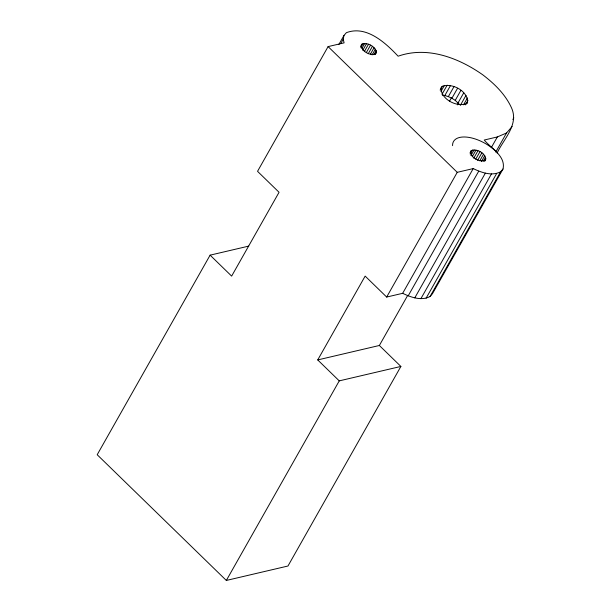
<?xml version="1.0" encoding="UTF-8"?>
<svg xmlns="http://www.w3.org/2000/svg" width="611" height="611" viewBox="0 0 611 611"><rect width="100%" height="100%" fill="white"/><g stroke="black" fill="none" stroke-linecap="round" stroke-linejoin="round"><path stroke-width="0.92" d="M376.552 51.92L375.666 53.921C370.052 56.059 361.177 51.293 361.277 44.993L361.972 44.129C367.555 42.044 374.894 46.337 376.552 51.92L375.146 54.394M340.9 43.343L343.237 39.211L343.955 35.491L346.368 32.688C366.325 25.051 385.488 42.778 398.112 56.204C427.395 45.878 458.708 57.877 482.858 74.878C494.444 83.76 505.228 94.193 511.415 107.643C519.274 124.529 503.701 138.842 497.11 153.056M467.606 102.266C468.018 91.077 452.232 82.691 442.303 86.288L441.012 87.785C440.6 98.967 456.386 107.36 466.315 103.763L467.606 102.266L466.743 103.801M485.676 159.563C485.905 153.239 476.985 148.496 471.371 150.527L470.638 151.375C470.409 157.699 479.33 162.442 484.943 160.41L485.676 159.563L484.737 161.212M317.728 359.925L379.362 345.482L400.885 366.44L339.25 380.874L317.728 359.925L365.149 276.103L386.671 297.053L402.664 293.311C410.913 297.305 421.277 301.101 430.045 296.534L432.451 293.731L503.021 169.003C506 156.172 491.084 148.336 484.233 140.041L497.354 136.933L506.527 133.007L512.133 126.5M248.746 246.103L210.108 255.154L97.195 454.729L226.337 580.45L287.972 566.015L400.885 366.44M343.237 39.211L344.092 42.862L328.099 46.604L257.536 171.332L279.059 192.289L231.638 276.111L210.108 255.154M338.815 44.58L343.955 35.491M360.574 46.612L361.972 44.129M360.803 47.727L363.14 43.602M361.888 48.391L364.691 43.434M362.789 50.262L366.524 43.656M364.309 51.675L368.517 44.244M366.325 52.592L370.526 45.153M368.219 53.76L372.42 46.329M370.335 54.295L374.069 47.689M372.091 54.921L375.36 49.14M373.871 54.715L376.208 50.583M440.126 90.123L442.303 86.288M440.936 91.528L444.411 85.387M441.982 94.354L447.191 85.143M442.364 95.224L444.816 95.545L450.46 85.571M444.816 95.545L448.344 96.622L453.988 86.64M449.589 101.143L451.468 97.821M448.344 96.622L451.896 98.264L457.547 88.29M459.793 104.718L455.233 100.372L460.877 90.39M458.113 102.785L463.757 92.811M457.303 104.886L458.716 102.396M460.358 105.359L466.002 95.377M463.535 104.832L467.446 97.928M465.391 104.878L467.995 100.273M226.337 580.45L339.25 380.874M386.671 297.053L457.242 172.325L473.227 168.583C481.483 172.577 491.847 176.373 500.608 171.806L503.021 169.003M469.966 153.01L471.371 150.527M470.226 154.148L472.563 150.023M470.867 155.668L474.136 149.886M472.242 156.737L475.984 150.123M473.769 158.165L477.978 150.734M475.778 159.097L479.986 151.658M477.665 160.281L481.865 152.849M402.664 293.311L473.227 168.583M479.757 160.823L483.5 154.216M481.491 161.449L484.767 155.668M483.248 161.235L485.585 157.111M379.362 345.482L407.728 295.342M491.275 147.671L497.354 136.933M408.186 295.861L478.749 171.133M484.492 160.914L485.89 158.432M512.866 119.512L513.805 117.847M495.727 152.093L506.527 133.007M414.785 297.87L485.355 173.142M420.895 298.672L491.465 173.944M426.096 298.214L496.667 173.486M430.045 296.534L500.608 171.806M451.896 98.264L455.233 100.372M328.099 46.604L457.242 172.325M452.575 145.655A28.32 13.946 29.5 0 1 467.82 137.238A28.32 13.946 29.5 0 1 495.827 151.329"/></g></svg>
